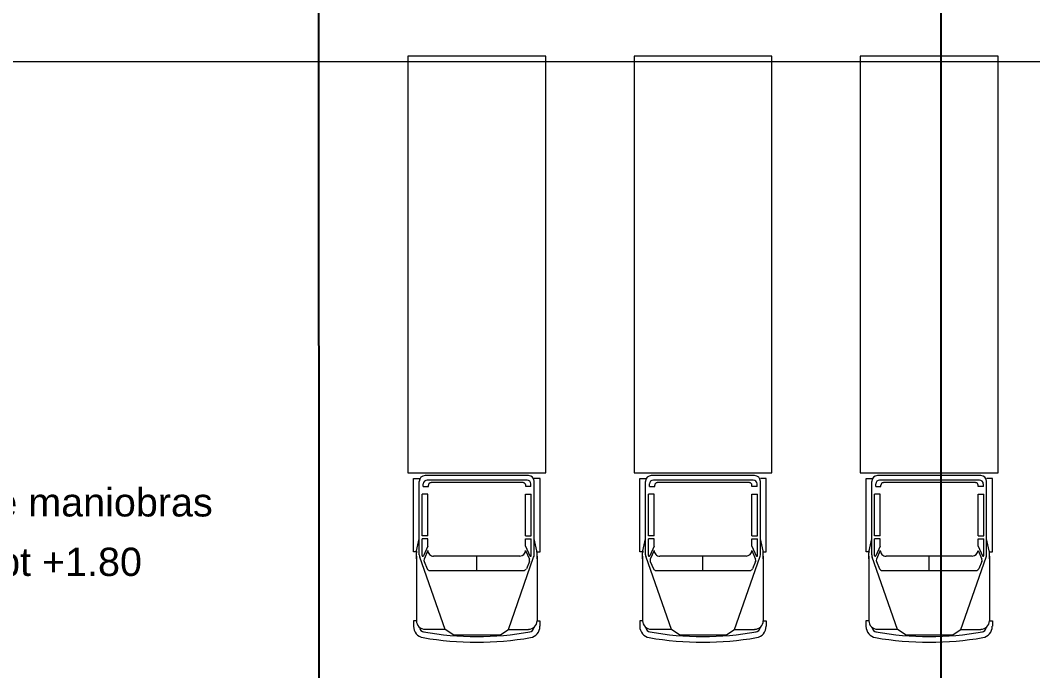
# Model space of a CAD drawing. Header units: millimetres. Extents: x 744843 to 745492, y 2520966 to 2521458.
# Drawn here: x 745410.05 to 745427.96, y 2521076.4 to 2521087.9 of the extents above; entities that cross this region are included whole.
import ezdxf

# ---------------------------------------------------------------- set-up
doc = ezdxf.new("R2010")
doc.units = ezdxf.units.MM
for name, color, linetype, lineweight in [('A_Banqueta', 175, 'Continuous', 20), ('A_Muebles', 8, 'Continuous', 20), ('A_Niveles', 1, 'Continuous', 20), ('A_Textos', 4, 'Continuous', 20)]:
    doc.layers.add(name, color=color, linetype=linetype, lineweight=lineweight)
doc.layers.add('A_Ejes', color=8, linetype='Continuous')
doc.styles.add('Arial', font='arial.ttf', dxfattribs={"height": 1})

# ---------------------------------------------------------------- blocks, each defined once
blk = doc.blocks.new('Camion_torton')
at = {"layer": 'A_Muebles', "linetype": 'ByBlock'}
for p, q in [((7.366, 2.438), (0, 2.438)), ((0, 2.438), (0, 0)), ((7.366, 0), (7.366, 2.438)), ((7.468, 2.337), (7.468, 2.235)), ((8.763, 2.337), (7.468, 2.337)), ((8.763, 2.286), (8.763, 2.337)), ((9.982, 2.336), (10.081, 2.336)), ((9.982, 2.285), (9.982, 2.336)), ((8.817, 2.234), (7.519, 2.234)), ((7.61, 2.176), (7.564, 2.176)), ((7.61, 2.176), (7.61, 2.084)), ((8.484, 2.183), (7.747, 2.183)), ((7.747, 2.082), (7.747, 2.183)), ((8.484, 2.082), (8.484, 2.183)), ((8.747, 2.281), (8.535, 2.234)), ((8.535, 2.082), (8.535, 2.183)), ((8.83, 2.183), (8.535, 2.183)), ((8.662, 2.082), (8.836, 2.159)), ((8.738, 2.082), (8.896, 2.149)), ((8.89, 2.285), (8.78, 2.285)), ((8.839, 2.285), (9.982, 2.285)), ((10.135, 1.777), (8.86, 2.224)), ((8.936, 2.149), (9.063, 2.095)), ((7.417, 2.132), (7.417, 0.304)), ((7.496, 2.107), (7.496, 0.342)), ((7.541, 2.039), (7.541, 0.41)), ((7.61, 2.084), (7.587, 2.084)), ((8.484, 2.082), (7.747, 2.082)), ((8.662, 2.082), (8.535, 2.082)), ((8.839, 1.98), (8.839, 0.456)), ((9.093, 0.388), (9.093, 2.048)), ((10.135, 1.777), (10.135, 2.132)), ((10.236, 1.624), (10.135, 1.777)), ((10.236, 1.624), (10.236, 0.812)), ((9.093, 1.218), (8.839, 1.218)), ((10.236, 0.812), (10.135, 0.659)), ((10.135, 0.659), (8.86, 0.212)), ((10.135, 0.659), (10.135, 0.304)), ((7.61, 0.365), (7.587, 0.365)), ((7.61, 0.273), (7.61, 0.365)), ((7.468, 0.102), (7.468, 0.203)), ((8.817, 0.202), (7.519, 0.202)), ((7.61, 0.273), (7.564, 0.273)), ((8.484, 0.354), (7.747, 0.354)), ((7.747, 0.354), (7.747, 0.253)), ((8.484, 0.253), (7.747, 0.253)), ((8.484, 0.354), (8.484, 0.253)), ((8.535, 0.354), (8.535, 0.253)), ((8.662, 0.354), (8.535, 0.354)), ((8.83, 0.253), (8.535, 0.253)), ((8.747, 0.155), (8.535, 0.202)), ((8.662, 0.354), (8.836, 0.277)), ((8.738, 0.354), (8.896, 0.287)), ((8.936, 0.287), (9.063, 0.341)), ((8.763, 0.102), (7.468, 0.102)), ((8.763, 0.152), (8.763, 0.102)), ((8.89, 0.151), (8.78, 0.151)), ((8.839, 0.151), (9.982, 0.151)), ((9.982, 0.151), (9.982, 0.1)), ((9.982, 0.1), (10.081, 0.1)), ((0, 0), (7.366, 0))]:
    blk.add_line(p, q, dxfattribs=at)
for centre, radius, start, end in [((10.081, 2.132), 0.203, 9.8947, 90), ((7.519, 2.132), 0.102, 90, 180), ((7.564, 2.107), 0.0686, 90, 180), ((8.78, 2.132), 0.152, 90, 102.5288), ((8.817, 2.132), 0.102, 64.6538, 90), ((8.83, 2.17), 0.0127, 293.9625, 90), ((8.916, 2.103), 0.0508, 66.8014, 113.1986), ((9.982, 2.132), 0.152, 0, 90), ((10.081, 2.132), 0.102, 9.8947, 80.8952), ((4.839, 1.218), 5.423, 350.009, 9.991), ((4.839, 1.218), 5.524, 350.1053, 9.8947), ((7.587, 2.039), 0.0457, 90, 180), ((8.738, 1.98), 0.102, 0, 90), ((9.043, 2.048), 0.0508, 0, 66.8014), ((7.587, 0.41), 0.0457, 180, 270), ((8.738, 0.456), 0.102, 270, 0), ((9.043, 0.388), 0.0508, 293.1986, 0), ((7.519, 0.304), 0.102, 180, 270), ((7.564, 0.342), 0.0686, 180, 270), ((8.817, 0.304), 0.102, 270, 295.3462), ((8.83, 0.265), 0.0127, 270, 66.0375), ((8.916, 0.333), 0.0508, 246.8014, 293.1986), ((9.982, 0.304), 0.152, 270, 0), ((10.081, 0.304), 0.203, 270, 350.1053), ((10.081, 0.304), 0.102, 279.1048, 350.1053), ((8.78, 0.304), 0.152, 257.4712, 270)]:
    blk.add_arc(centre, radius, start, end, dxfattribs=at)
blk = doc.blocks.new('niveles')
at = {"layer": 'A_Niveles'}
h = blk.add_hatch(color=256, dxfattribs=at)
h.paths.add_polyline_path([(-0.438, 0.174), (-0.289, 0.174), (-0.289, 0.323, 0.414214)])
h.paths.add_polyline_path([(-0.14, 0.174), (-0.289, 0.174), (-0.289, 0.025, 0.414214)])
for p, q in [((-0.289, 0.409), (-0.289, -0.061)), ((-0.525, 0.174), (-0.054, 0.174)), ((-0.479, 0.174), (-0.094, 0.174))]:
    blk.add_line(p, q, dxfattribs=at)
blk.add_circle((-0.289, 0.174), 0.149, dxfattribs=at)
at = {"layer": 'A_Textos', "ltscale": 0.0065, "width": 1.2}
blk.add_attdef('NIVEL', (0, 0), '', height=0.3, dxfattribs=at)

msp = doc.modelspace()

# ---------------------------------------------------------------- linework, layer by layer
at = {"layer": 'A_Banqueta'}
msp.add_line((745408.611, 2521087.172, 0.927), (745447.872, 2521087.172, 0.927), dxfattribs=at)
at = {"layer": 'A_Ejes'}
for p, q in [((745415.335, 2521057.851), (745415.334, 2521173.138)), ((745426.335, 2521057.851), (745426.334, 2521173.138))]:
    msp.add_line(p, q, dxfattribs=at)

# ---------------------------------------------------------------- block references
at = {"layer": 'A_Muebles', "ltscale": 0.0065, "rotation": 270}
for p in [(745416.906, 2521087.268), (745420.906, 2521087.268), (745424.906, 2521087.268)]:
    msp.add_blockref('Camion_torton', p, dxfattribs=at)
at = {"layer": 'A_Textos'}
ref = msp.add_blockref('niveles', (745409.272, 2521078.077), dxfattribs=at)
ref.add_attrib('NIVEL', 'npt +1.80', (745409.272, 2521078.077), dxfattribs={"ltscale": 0.0065, "height": 0.5, "style": 'Arial'})

# ---------------------------------------------------------------- texts
at = {"layer": 'A_Textos', "ltscale": 0.1, "insert": (745410.485, 2521079.629), "char_height": 0.5, "width": 7.28363, "attachment_point": 2, "style": 'Arial'}
msp.add_mtext('patio de maniobras ', dxfattribs=at)

doc.saveas('drawing.dxf')
